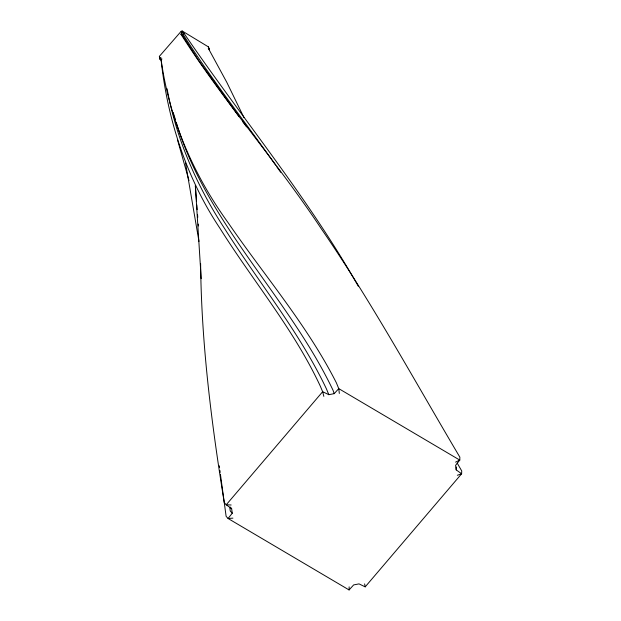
<?xml version="1.0" encoding="UTF-8"?>
<svg xmlns="http://www.w3.org/2000/svg" width="621" height="621" viewBox="0 0 621 621"><rect width="100%" height="100%" fill="white"/><g stroke="black" fill="none" stroke-linecap="round" stroke-linejoin="round"><path stroke-width="0.93" d="M220.424 474.312L226.122 516.323L228.054 518.481L349.087 589.95L349.142 586.845M349.087 589.95L353.644 584.92L359.016 583.887L365.195 586.868L461.62 473.776L456.202 469.895L456.319 467.031M208.92 48.384L209.424 49.758L208.392 46.87L182.287 31.05L181.2 31.26L159.364 56.364L159.985 59.329L161.134 60.268C167.592 119.892 186.533 178.204 219.935 228.28C253.034 281.041 293.764 329.293 320.234 386.006L322.648 391.711L323.844 396.377M159.892 58.397L160.839 57.466C168.563 117.346 192.852 173.95 228.132 222.706C264.538 275.833 307.17 325.148 336.396 382.87L338.755 388.63L339.322 393.427M230.158 507L231.641 508.677L232.254 513.233L228.054 518.481L232.914 518.139M161.095 60.035L161.957 58.964M231.641 508.677L226.223 504.803L322.648 391.711L328.827 394.684L334.199 393.66L338.755 388.63L459.788 460.099L455.589 465.339L456.202 469.895M184.15 33.534L183.001 32.874L181.906 33.076L180.882 34.163L182.108 34.753L184.29 33.736C241.918 118.137 307.667 197.082 358.27 286.211M455.55 462.14L459.788 460.099L459.858 457.157C414.393 380.471 371.692 302.023 321.119 228.489C277.02 161.902 223.94 101.728 181.014 34.365L180.882 34.163M457.312 475.275L461.62 473.776L461.721 470.951L457.188 463.033M231.159 504.997L226.223 504.803L224.259 502.529C211.52 423.444 201.344 343.793 200.622 263.576M209.324 48.826L208.221 48.12L226.797 82.314L243.968 117.586M208.811 48.089L208.392 46.87M232.254 513.233L230.282 511.036L229.84 508.149M239.085 116.732L198.122 59.709L182.108 34.753M242.524 121.398L246.537 126.839M275.677 165.233C245.008 121.561 211.629 79.767 183.203 34.551M276.795 166.801L280.684 172.281M213.554 80.66L214.672 82.22M182.287 31.05L183.001 32.874M181.2 31.26L181.906 33.076M159.985 59.329L159.364 56.364M328.827 394.684L326.444 388.917C299.143 331.404 258.305 281.926 224.453 228.342C196.834 185.92 176.092 138.778 167.111 88.787M334.199 393.66L333.019 390.229C288.377 296.59 206.49 223.366 176.286 122.422M173.197 112.479L175.44 119.713M177.443 139.578L188.994 180.641M364.62 583.895L365.195 586.868M185.547 163.044L198.976 241.422M219.314 465.781L219.562 467.675M219.935 470.524L220.176 472.418M196.515 201.01L195.336 185.632L201.188 278.674M196.81 204.852L197.175 209.665M197.548 214.47L197.765 217.35M198.285 224.08L198.433 226.005"/></g></svg>
